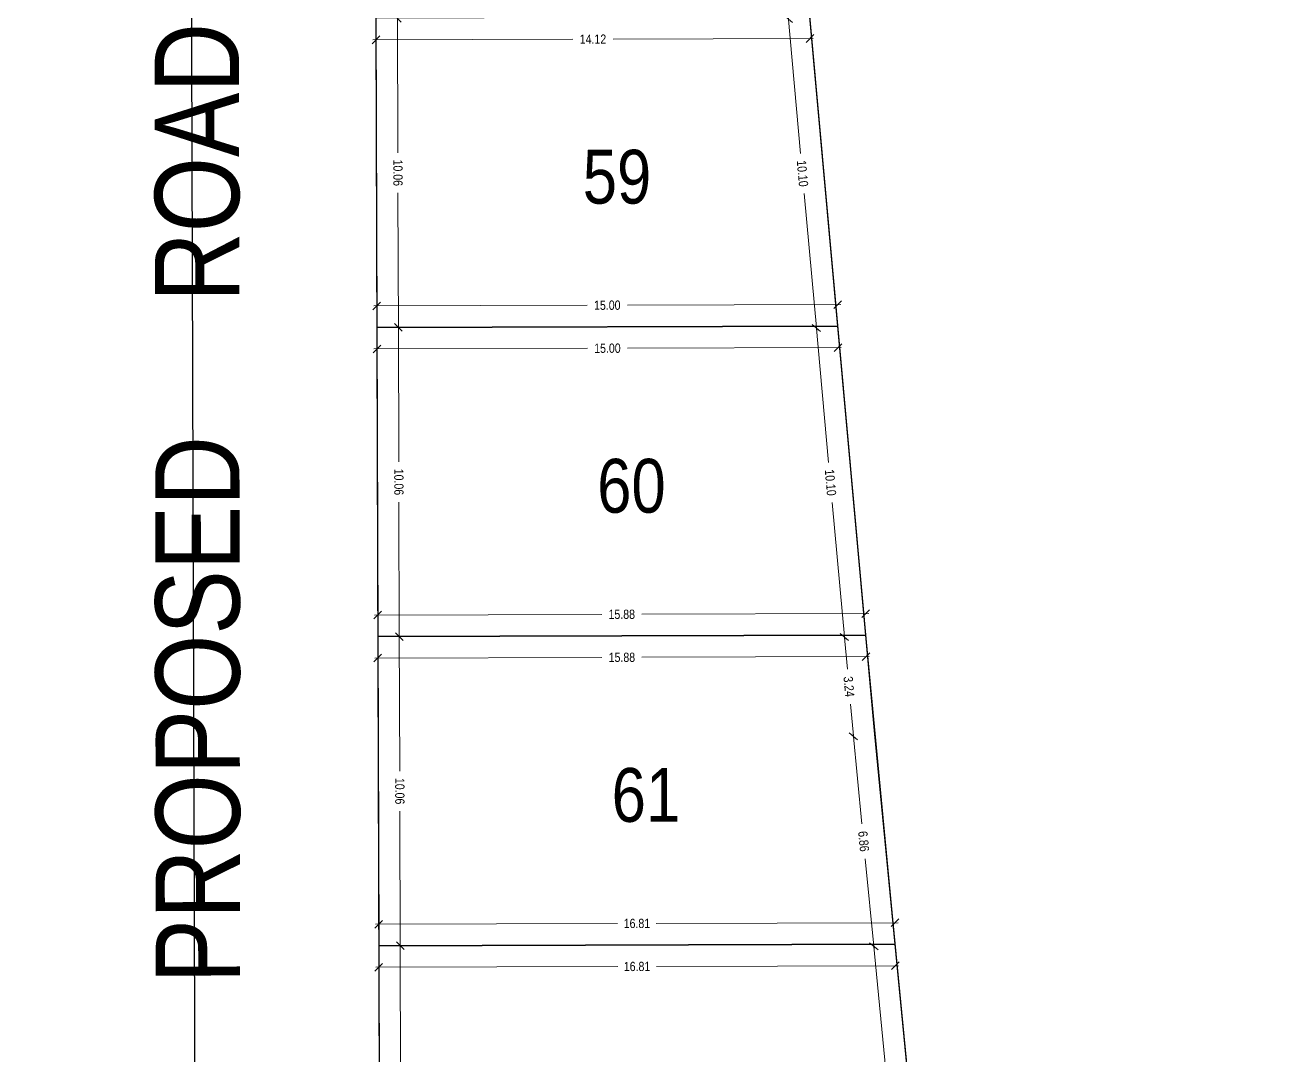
# Model space of a CAD drawing. Header units: millimetres. Extents: x 29397 to 29927, y 26123 to 26652.
# Drawn here: x 29694.05 to 29734.72, y 26335.18 to 26368.7 of the extents above; entities that cross this region are included whole.
import ezdxf
from ezdxf.enums import TextEntityAlignment as Align

# ---------------------------------------------------------------- set-up
doc = ezdxf.new("R2010")
doc.units = ezdxf.units.MM
doc.header["$LTSCALE"] = 0.3
doc.linetypes.add('CENTER', pattern=[0])
for name, color, linetype in [('_IndivSubPlot', 180, 'Continuous'), ('_IndivSubPlot_DIMENSION', 7, 'Continuous'), ('_InternalRoad', 3, 'Continuous'), ('_LandLord_Sub', 7, 'Continuous'), ('_Plot', 7, 'Continuous'), ('_SurveyNo', 8, 'Continuous')]:
    doc.layers.add(name, color=color, linetype=linetype)
doc.layers.add('_SideBoundary', color=1, linetype='Continuous', true_color=0xff0000)
doc.layers.get('0').off()
doc.styles.add('PreDCRFont', font='ARIALN.TTF')
doc.dimstyles.new('PDCR-PLOT-INT', dxfattribs={"dimtxt": 0.3, "dimasz": 0.25, "dimexe": 0.25, "dimexo": 0.25, "dimgap": 0.25, "dimtad": 0, "dimzin": 0, "dimdsep": 46, "dimtxsty": 'PreDCRFont', "dimblk": 'OBLIQUE', "dimcen": 0.5, "dimdle": 0.1, "dimadec": 0, "dimazin": 0, "dimtfac": 1, "dimtix": 1, "dimtofl": 0, "dimtmove": 1, "dimatfit": 1, "dimfxl": 1, "dimtolj": 1, "dimtzin": 0, "dimlwd": 15, "dimarcsym": 0})

# ---------------------------------------------------------------- blocks, each defined once
blk = doc.blocks.new('_Oblique')
at = {"color": 0, "linetype": 'ByBlock', "lineweight": -2}
blk.add_line((-0.5, -0.5), (0.5, 0.5), dxfattribs=at)
blk = doc.blocks.new('*D964')
at = {"layer": '_IndivSubPlot_DIMENSION', "color": 0, "lineweight": 15, "transparency": 16777216}
for p, q in [((29705.372, 26368.219), (29711.88, 26368.239)), ((29719.693, 26368.262), (29713.185, 26368.243))]:
    blk.add_line(p, q, dxfattribs=at)
at = {"layer": '_IndivSubPlot_DIMENSION', "color": 0, "lineweight": 15, "transparency": 16777216, "xscale": 0.25, "yscale": 0.25, "zscale": 0.25}
for p, rotation in [((29705.472, 26368.219), 180.1735333746441), ((29719.593, 26368.262), 0.1735333746440659)]:
    blk.add_blockref('_Oblique', p, dxfattribs=dict(at, rotation=rotation))
at = {"layer": '_IndivSubPlot_DIMENSION', "color": 0, "lineweight": 15, "transparency": 16777216, "insert": (29712.533, 26368.241), "char_height": 0.3, "attachment_point": 5, "rotation": 0.1735, "style": 'PreDCRFont'}
blk.add_mtext('\\A1;14.12', dxfattribs=at)
blk = doc.blocks.new('*D965')
at = {"layer": '_IndivSubPlot_DIMENSION', "color": 0, "lineweight": 15, "transparency": 16777216}
for p, q in [((29706.17, 26369.022), (29706.184, 26364.545)), ((29706.201, 26358.762), (29706.188, 26363.238))]:
    blk.add_line(p, q, dxfattribs=at)
at = {"layer": '_IndivSubPlot_DIMENSION', "color": 0, "lineweight": 15, "transparency": 16777216, "xscale": 0.25, "yscale": 0.25, "zscale": 0.25}
for p, rotation in [((29706.17, 26368.922), 90.17353337461238), ((29706.201, 26358.862), 270.1735333746124)]:
    blk.add_blockref('_Oblique', p, dxfattribs=dict(at, rotation=rotation))
at = {"layer": '_IndivSubPlot_DIMENSION', "color": 0, "lineweight": 15, "transparency": 16777216, "insert": (29706.186, 26363.892), "char_height": 0.3, "attachment_point": 5, "rotation": 270.1735, "style": 'PreDCRFont'}
blk.add_mtext('\\A1;10.06', dxfattribs=at)
blk = doc.blocks.new('*D966')
at = {"layer": '_IndivSubPlot_DIMENSION', "color": 0, "lineweight": 15, "transparency": 16777216}
for p, q in [((29705.399, 26359.559), (29712.346, 26359.58)), ((29720.599, 26359.605), (29713.652, 26359.584))]:
    blk.add_line(p, q, dxfattribs=at)
at = {"layer": '_IndivSubPlot_DIMENSION', "color": 0, "lineweight": 15, "transparency": 16777216, "xscale": 0.25, "yscale": 0.25, "zscale": 0.25}
for p, rotation in [((29705.499, 26359.559), 180.1735333746191), ((29720.499, 26359.605), 0.1735333746191168)]:
    blk.add_blockref('_Oblique', p, dxfattribs=dict(at, rotation=rotation))
at = {"layer": '_IndivSubPlot_DIMENSION', "color": 0, "lineweight": 15, "transparency": 16777216, "insert": (29712.999, 26359.582), "char_height": 0.3, "attachment_point": 5, "rotation": 0.1735, "style": 'PreDCRFont'}
blk.add_mtext('\\A1;15.00', dxfattribs=at)
blk = doc.blocks.new('*D967')
at = {"layer": '_IndivSubPlot_DIMENSION', "color": 0, "lineweight": 15, "transparency": 16777216}
for p, q in [((29718.885, 26368.999), (29719.29, 26364.521)), ((29719.813, 26358.742), (29719.408, 26363.22))]:
    blk.add_line(p, q, dxfattribs=at)
at = {"layer": '_IndivSubPlot_DIMENSION', "color": 0, "lineweight": 15, "transparency": 16777216, "xscale": 0.25, "yscale": 0.25, "zscale": 0.25}
for p, rotation in [((29718.894, 26368.899), 95.17485123015177), ((29719.804, 26358.842), 275.1748512301518)]:
    blk.add_blockref('_Oblique', p, dxfattribs=dict(at, rotation=rotation))
at = {"layer": '_IndivSubPlot_DIMENSION', "color": 0, "lineweight": 15, "transparency": 16777216, "insert": (29719.349, 26363.87), "char_height": 0.3, "attachment_point": 5, "rotation": 275.1749, "style": 'PreDCRFont'}
blk.add_mtext('\\A1;10.10', dxfattribs=at)
blk = doc.blocks.new('*D968')
at = {"layer": '_IndivSubPlot_DIMENSION', "color": 0, "lineweight": 15, "transparency": 16777216}
for p, q in [((29705.403, 26358.159), (29712.35, 26358.18)), ((29720.604, 26358.205), (29713.656, 26358.184))]:
    blk.add_line(p, q, dxfattribs=at)
at = {"layer": '_IndivSubPlot_DIMENSION', "color": 0, "lineweight": 15, "transparency": 16777216, "xscale": 0.25, "yscale": 0.25, "zscale": 0.25}
for p, rotation in [((29720.504, 26358.205), 0.1735333746191259), ((29705.503, 26358.159), 180.1735333746191)]:
    blk.add_blockref('_Oblique', p, dxfattribs=dict(at, rotation=rotation))
at = {"layer": '_IndivSubPlot_DIMENSION', "color": 0, "lineweight": 15, "transparency": 16777216, "insert": (29713.003, 26358.182), "char_height": 0.3, "attachment_point": 5, "rotation": 0.1735, "style": 'PreDCRFont'}
blk.add_mtext('\\A1;15.00', dxfattribs=at)
blk = doc.blocks.new('*D969')
at = {"layer": '_IndivSubPlot_DIMENSION', "color": 0, "lineweight": 15, "transparency": 16777216}
for p, q in [((29706.201, 26358.962), (29706.214, 26354.485)), ((29706.232, 26348.702), (29706.218, 26353.178))]:
    blk.add_line(p, q, dxfattribs=at)
at = {"layer": '_IndivSubPlot_DIMENSION', "color": 0, "lineweight": 15, "transparency": 16777216, "xscale": 0.25, "yscale": 0.25, "zscale": 0.25}
for p, rotation in [((29706.201, 26358.862), 90.173533374633), ((29706.231, 26348.802), 270.173533374633)]:
    blk.add_blockref('_Oblique', p, dxfattribs=dict(at, rotation=rotation))
at = {"layer": '_IndivSubPlot_DIMENSION', "color": 0, "lineweight": 15, "transparency": 16777216, "insert": (29706.216, 26353.832), "char_height": 0.3, "attachment_point": 5, "rotation": 270.1735, "style": 'PreDCRFont'}
blk.add_mtext('\\A1;10.06', dxfattribs=at)
blk = doc.blocks.new('*D970')
at = {"layer": '_IndivSubPlot_DIMENSION', "color": 0, "lineweight": 15, "transparency": 16777216}
for p, q in [((29705.429, 26349.499), (29712.816, 26349.522)), ((29721.51, 26349.548), (29714.124, 26349.526))]:
    blk.add_line(p, q, dxfattribs=at)
at = {"layer": '_IndivSubPlot_DIMENSION', "color": 0, "lineweight": 15, "transparency": 16777216, "xscale": 0.25, "yscale": 0.25, "zscale": 0.25}
for p, rotation in [((29705.529, 26349.499), 180.1735333746494), ((29721.41, 26349.548), 0.1735333746494466)]:
    blk.add_blockref('_Oblique', p, dxfattribs=dict(at, rotation=rotation))
at = {"layer": '_IndivSubPlot_DIMENSION', "color": 0, "lineweight": 15, "transparency": 16777216, "insert": (29713.47, 26349.524), "char_height": 0.3, "attachment_point": 5, "rotation": 0.1735, "style": 'PreDCRFont'}
blk.add_mtext('\\A1;15.88', dxfattribs=at)
blk = doc.blocks.new('*D971')
at = {"layer": '_IndivSubPlot_DIMENSION', "color": 0, "lineweight": 15, "transparency": 16777216}
for p, q in [((29719.795, 26358.941), (29720.201, 26354.464)), ((29720.724, 26348.685), (29720.319, 26353.163))]:
    blk.add_line(p, q, dxfattribs=at)
at = {"layer": '_IndivSubPlot_DIMENSION', "color": 0, "lineweight": 15, "transparency": 16777216, "xscale": 0.25, "yscale": 0.25, "zscale": 0.25}
for p, rotation in [((29719.804, 26358.842), 95.17485123015547), ((29720.715, 26348.784), 275.1748512301555)]:
    blk.add_blockref('_Oblique', p, dxfattribs=dict(at, rotation=rotation))
at = {"layer": '_IndivSubPlot_DIMENSION', "color": 0, "lineweight": 15, "transparency": 16777216, "insert": (29720.26, 26353.813), "char_height": 0.3, "attachment_point": 5, "rotation": 275.1749, "style": 'PreDCRFont'}
blk.add_mtext('\\A1;10.10', dxfattribs=at)
blk = doc.blocks.new('*D972')
at = {"layer": '_IndivSubPlot_DIMENSION', "color": 0, "lineweight": 15, "transparency": 16777216}
for p, q in [((29720.706, 26348.884), (29720.81, 26347.738)), ((29721.017, 26345.458), (29720.913, 26346.604))]:
    blk.add_line(p, q, dxfattribs=at)
at = {"layer": '_IndivSubPlot_DIMENSION', "color": 0, "lineweight": 15, "transparency": 16777216, "xscale": 0.25, "yscale": 0.25, "zscale": 0.25}
for p, rotation in [((29720.715, 26348.784), 95.1748512301596), ((29721.008, 26345.557), 275.1748512301596)]:
    blk.add_blockref('_Oblique', p, dxfattribs=dict(at, rotation=rotation))
at = {"layer": '_IndivSubPlot_DIMENSION', "color": 0, "lineweight": 15, "transparency": 16777216, "insert": (29720.861, 26347.171), "char_height": 0.3, "attachment_point": 5, "rotation": 275.1749, "style": 'PreDCRFont'}
blk.add_mtext('\\A1;3.24', dxfattribs=at)
blk = doc.blocks.new('*D973')
at = {"layer": '_IndivSubPlot_DIMENSION', "color": 0, "lineweight": 15, "transparency": 16777216}
for p, q in [((29705.433, 26348.099), (29712.82, 26348.122)), ((29721.515, 26348.148), (29714.128, 26348.126))]:
    blk.add_line(p, q, dxfattribs=at)
at = {"layer": '_IndivSubPlot_DIMENSION', "color": 0, "lineweight": 15, "transparency": 16777216, "xscale": 0.25, "yscale": 0.25, "zscale": 0.25}
for p, rotation in [((29705.533, 26348.1), 180.1735333746494), ((29721.415, 26348.148), 0.1735333746494216)]:
    blk.add_blockref('_Oblique', p, dxfattribs=dict(at, rotation=rotation))
at = {"layer": '_IndivSubPlot_DIMENSION', "color": 0, "lineweight": 15, "transparency": 16777216, "insert": (29713.474, 26348.124), "char_height": 0.3, "attachment_point": 5, "rotation": 0.1735, "style": 'PreDCRFont'}
blk.add_mtext('\\A1;15.88', dxfattribs=at)
blk = doc.blocks.new('*D974')
at = {"layer": '_IndivSubPlot_DIMENSION', "color": 0, "lineweight": 15, "transparency": 16777216}
for p, q in [((29706.231, 26348.902), (29706.245, 26344.425)), ((29706.262, 26338.642), (29706.249, 26343.118))]:
    blk.add_line(p, q, dxfattribs=at)
at = {"layer": '_IndivSubPlot_DIMENSION', "color": 0, "lineweight": 15, "transparency": 16777216, "xscale": 0.25, "yscale": 0.25, "zscale": 0.25}
for p, rotation in [((29706.231, 26348.802), 90.17353337461238), ((29706.262, 26338.742), 270.1735333746124)]:
    blk.add_blockref('_Oblique', p, dxfattribs=dict(at, rotation=rotation))
at = {"layer": '_IndivSubPlot_DIMENSION', "color": 0, "lineweight": 15, "transparency": 16777216, "insert": (29706.247, 26343.772), "char_height": 0.3, "attachment_point": 5, "rotation": 270.1735, "style": 'PreDCRFont'}
blk.add_mtext('\\A1;10.06', dxfattribs=at)
blk = doc.blocks.new('*D975')
at = {"layer": '_IndivSubPlot_DIMENSION', "color": 0, "lineweight": 15, "transparency": 16777216}
for p, q in [((29705.46, 26339.439), (29713.333, 26339.463)), ((29722.465, 26339.491), (29714.592, 26339.467))]:
    blk.add_line(p, q, dxfattribs=at)
at = {"layer": '_IndivSubPlot_DIMENSION', "color": 0, "lineweight": 15, "transparency": 16777216, "xscale": 0.25, "yscale": 0.25, "zscale": 0.25}
for p, rotation in [((29722.365, 26339.49), 0.1735333746473856), ((29705.56, 26339.44), 180.1735333746474)]:
    blk.add_blockref('_Oblique', p, dxfattribs=dict(at, rotation=rotation))
at = {"layer": '_IndivSubPlot_DIMENSION', "color": 0, "lineweight": 15, "transparency": 16777216, "insert": (29713.963, 26339.465), "char_height": 0.3, "attachment_point": 5, "rotation": 0.1735, "style": 'PreDCRFont'}
blk.add_mtext('\\A1;16.81', dxfattribs=at)
blk = doc.blocks.new('*D976')
at = {"layer": '_IndivSubPlot_DIMENSION', "color": 0, "lineweight": 15, "transparency": 16777216}
for p, q in [((29720.998, 26345.652), (29721.284, 26342.705)), ((29721.68, 26338.623), (29721.394, 26341.57))]:
    blk.add_line(p, q, dxfattribs=at)
at = {"layer": '_IndivSubPlot_DIMENSION', "color": 0, "lineweight": 15, "transparency": 16777216, "xscale": 0.25, "yscale": 0.25, "zscale": 0.25}
for p, rotation in [((29721.008, 26345.553), 95.5433967854559), ((29721.671, 26338.723), 275.5433967854559)]:
    blk.add_blockref('_Oblique', p, dxfattribs=dict(at, rotation=rotation))
at = {"layer": '_IndivSubPlot_DIMENSION', "color": 0, "lineweight": 15, "transparency": 16777216, "insert": (29721.339, 26342.138), "char_height": 0.3, "attachment_point": 5, "rotation": 275.5434, "style": 'PreDCRFont'}
blk.add_mtext('\\A1;6.86', dxfattribs=at)
blk = doc.blocks.new('*D977')
at = {"layer": '_IndivSubPlot_DIMENSION', "color": 0, "lineweight": 15, "transparency": 16777216}
for p, q in [((29705.464, 26338.039), (29713.337, 26338.063)), ((29722.47, 26338.091), (29714.597, 26338.067))]:
    blk.add_line(p, q, dxfattribs=at)
at = {"layer": '_IndivSubPlot_DIMENSION', "color": 0, "lineweight": 15, "transparency": 16777216, "xscale": 0.25, "yscale": 0.25, "zscale": 0.25}
for p, rotation in [((29705.564, 26338.04), 180.1735333746473), ((29722.37, 26338.09), 0.1735333746473433)]:
    blk.add_blockref('_Oblique', p, dxfattribs=dict(at, rotation=rotation))
at = {"layer": '_IndivSubPlot_DIMENSION', "color": 0, "lineweight": 15, "transparency": 16777216, "insert": (29713.967, 26338.065), "char_height": 0.3, "attachment_point": 5, "rotation": 0.1735, "style": 'PreDCRFont'}
blk.add_mtext('\\A1;16.81', dxfattribs=at)
blk = doc.blocks.new('*D978')
at = {"layer": '_IndivSubPlot_DIMENSION', "color": 0, "lineweight": 15, "transparency": 16777216}
for p, q in [((29706.261, 26338.842), (29706.275, 26334.365)), ((29706.293, 26328.582), (29706.279, 26333.058))]:
    blk.add_line(p, q, dxfattribs=at)
at = {"layer": '_IndivSubPlot_DIMENSION', "color": 0, "lineweight": 15, "transparency": 16777216, "xscale": 0.25, "yscale": 0.25, "zscale": 0.25}
for p, rotation in [((29706.262, 26338.742), 90.17353337461238), ((29706.292, 26328.682), 270.1735333746124)]:
    blk.add_blockref('_Oblique', p, dxfattribs=dict(at, rotation=rotation))
at = {"layer": '_IndivSubPlot_DIMENSION', "color": 0, "lineweight": 15, "transparency": 16777216, "insert": (29706.277, 26333.712), "char_height": 0.3, "attachment_point": 5, "rotation": 270.1735, "style": 'PreDCRFont'}
blk.add_mtext('\\A1;10.06', dxfattribs=at)
blk = doc.blocks.new('*D980')
at = {"layer": '_IndivSubPlot_DIMENSION', "color": 0, "lineweight": 15, "transparency": 16777216}
for p, q in [((29721.661, 26338.822), (29722.096, 26334.344)), ((29722.657, 26328.566), (29722.222, 26333.044))]:
    blk.add_line(p, q, dxfattribs=at)
at = {"layer": '_IndivSubPlot_DIMENSION', "color": 0, "lineweight": 15, "transparency": 16777216, "xscale": 0.25, "yscale": 0.25, "zscale": 0.25}
for p, rotation in [((29721.671, 26338.723), 95.54339678548557), ((29722.647, 26328.666), 275.5433967854856)]:
    blk.add_blockref('_Oblique', p, dxfattribs=dict(at, rotation=rotation))
at = {"layer": '_IndivSubPlot_DIMENSION', "color": 0, "lineweight": 15, "transparency": 16777216, "insert": (29722.159, 26333.694), "char_height": 0.3, "attachment_point": 5, "rotation": 275.5434, "style": 'PreDCRFont'}
blk.add_mtext('\\A1;10.10', dxfattribs=at)

msp = doc.modelspace()

# ---------------------------------------------------------------- linework, layer by layer
at = {"layer": '_IndivSubPlot'}
for points in [[(29719.591, 26368.962), (29705.47, 26368.919), (29705.501, 26358.859), (29720.502, 26358.905)], [(29720.502, 26358.905), (29705.501, 26358.859), (29705.531, 26348.799), (29721.412, 26348.848)], [(29721.705, 26345.62), (29721.412, 26348.848), (29705.531, 26348.799), (29705.562, 26338.74), (29722.368, 26338.79)], [(29722.368, 26338.79), (29705.562, 26338.74), (29705.592, 26328.68), (29723.344, 26328.733)]]:
    msp.add_lwpolyline(points, close=True, dxfattribs=at)
at = {"layer": '_InternalRoad'}
msp.add_lwpolyline([(29693.42, 26385.613), (29705.419, 26385.933), (29705.66, 26306.42), (29725.503, 26306.48), (29825.18, 26310.138), (29825.589, 26298.145), (29725.742, 26294.48), (29693.696, 26294.383)], close=True, dxfattribs=at)
at = {"layer": '_InternalRoad', "linetype": 'CENTER'}
msp.add_lwpolyline([(29699.419, 26385.773), (29699.678, 26300.402), (29725.623, 26300.48), (29825.384, 26304.141)], dxfattribs=at)
at = {"layer": '_LandLord_Sub'}
msp.add_lwpolyline([(29721.705, 26345.62), (29716.939, 26398.244), (29561.044, 26394.085), (29560.61, 26388.782), (29501.445, 26388.782), (29498.646, 26297.257), (29538.129, 26293.912), (29726.668, 26294.483)], close=True, dxfattribs=at)
at = {"layer": '_Plot'}
msp.add_lwpolyline([(29721.705, 26345.62), (29716.939, 26398.244), (29591.151, 26394.888), (29591.151, 26445.805), (29584.662, 26520.159), (29573.003, 26515.725), (29579.151, 26445.283), (29579.151, 26394.568), (29561.044, 26394.085), (29560.61, 26388.782), (29448.945, 26388.782), (29451.917, 26301.216), (29538.129, 26293.912), (29726.668, 26294.483), (29742.042, 26161.836), (29817.719, 26142.727), (29817.589, 26220.061), (29828.251, 26220.067), (29825.18, 26310.138), (29725.503, 26306.48)], close=True, dxfattribs=at)
at = {"layer": '_SideBoundary'}
msp.add_lwpolyline([(29817.719, 26142.727), (29817.671, 26171.768), (29817.641, 26189.261), (29817.612, 26206.754), (29817.589, 26220.061), (29828.251, 26220.067), (29825.18, 26310.138), (29725.503, 26306.48), (29724.32, 26318.676), (29723.344, 26328.733), (29722.368, 26338.79), (29721.412, 26348.848), (29720.502, 26358.905), (29719.591, 26368.962), (29718.68, 26379.019), (29716.939, 26398.244), (29591.151, 26394.888), (29591.151, 26445.805), (29584.662, 26520.159), (29845.479, 26519.783), (29846.58, 26129.803), (29817.719, 26142.727)], close=True, dxfattribs=at)
at = {"layer": '_SurveyNo'}
msp.add_lwpolyline([(29721.705, 26345.62), (29716.939, 26398.244), (29561.044, 26394.085), (29560.61, 26388.782), (29501.445, 26388.782), (29498.646, 26297.257), (29538.129, 26293.912), (29726.668, 26294.483)], close=True, dxfattribs=at)

# ---------------------------------------------------------------- texts
at = {"layer": '_IndivSubPlot', "lineweight": 30, "style": 'PreDCRFont'}
for s, p in [('59', (29713.315, 26363.765)), ('60', (29713.785, 26353.707)), ('61', (29714.256, 26343.648))]:
    msp.add_text(s, height=1.75, dxfattribs=at).set_placement(p, align=Align.MIDDLE_CENTER)
at = {"layer": '_InternalRoad', "lineweight": 30, "style": 'PreDCRFont'}
msp.add_text('    12 Mts.    WIDE    PROPOSED     ROAD', height=2.7432, rotation=90.0674, dxfattribs=at).set_placement((29701.086, 26308.522))

# ---------------------------------------------------------------- dimensions: what is measured, and where the dimension line sits
at = {"layer": '_IndivSubPlot_DIMENSION', "lineweight": 15}
for p1, p2, text, picture, middle in [((29706.17, 26368.922), (29706.201, 26358.862), '10.06', '*D965', (29706.186, 26363.892)), ((29719.804, 26358.842), (29718.894, 26368.899), '10.10', '*D967', (29719.349, 26363.87)), ((29719.593, 26368.262), (29705.472, 26368.219), '14.12', '*D964', (29712.533, 26368.241)), ((29705.499, 26359.559), (29720.499, 26359.605), '15.00', '*D966', (29712.999, 26359.582)), ((29706.201, 26358.862), (29706.231, 26348.802), '10.06', '*D969', (29706.216, 26353.832)), ((29720.715, 26348.784), (29719.804, 26358.842), '10.10', '*D971', (29720.26, 26353.813)), ((29720.504, 26358.205), (29705.503, 26358.159), '15.00', '*D968', (29713.003, 26358.182)), ((29705.529, 26349.499), (29721.41, 26349.548), '15.88', '*D970', (29713.47, 26349.524)), ((29706.231, 26348.802), (29706.262, 26338.742), '10.06', '*D974', (29706.247, 26343.772)), ((29721.008, 26345.557), (29720.715, 26348.784), '3.24', '*D972', (29720.861, 26347.171)), ((29721.415, 26348.148), (29705.533, 26348.1), '15.88', '*D973', (29713.474, 26348.124)), ((29721.671, 26338.723), (29721.008, 26345.553), '6.86', '*D976', (29721.339, 26342.138)), ((29705.56, 26339.44), (29722.365, 26339.49), '16.81', '*D975', (29713.963, 26339.465)), ((29706.262, 26338.742), (29706.292, 26328.682), '10.06', '*D978', (29706.277, 26333.712)), ((29722.647, 26328.666), (29721.671, 26338.723), '10.10', '*D980', (29722.159, 26333.694)), ((29722.37, 26338.09), (29705.564, 26338.04), '16.81', '*D977', (29713.967, 26338.065))]:
    dim = msp.add_aligned_dim(p1=p1, p2=p2, distance=0, text=text, dimstyle='PDCR-PLOT-INT', dxfattribs=at)
    dim.commit()
    dim.dimension.update_dxf_attribs({"geometry": picture, "text_midpoint": middle})

doc.saveas('drawing.dxf')
